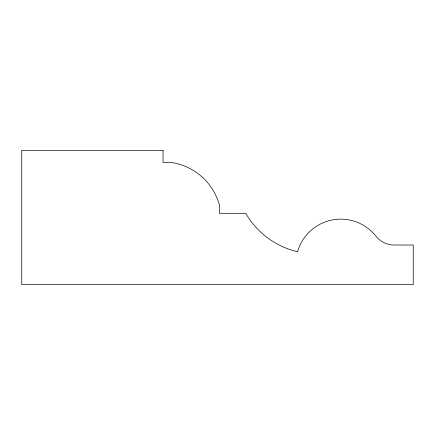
<?xml version="1.0" encoding="UTF-8"?>
<svg xmlns="http://www.w3.org/2000/svg" width="435" height="435" viewBox="0 0 435 435"><rect width="100%" height="100%" fill="white"/><g stroke="black" fill="none" stroke-linecap="round" stroke-linejoin="round"><path stroke-width="0.65" d="M163.043 150.341L21.75 150.341L21.75 284.659L413.25 284.659L413.25 245.019L394.55 245.019A23.376 23.376 0 0 1 376.226 236.531A44.903 44.903 0 0 0 297.567 251.718A81.068 81.068 0 0 1 245.726 213.313L219.36 213.313L219.36 204.825A58.709 58.709 0 0 0 170.645 162.402L163.043 162.402L163.043 150.341"/></g></svg>
